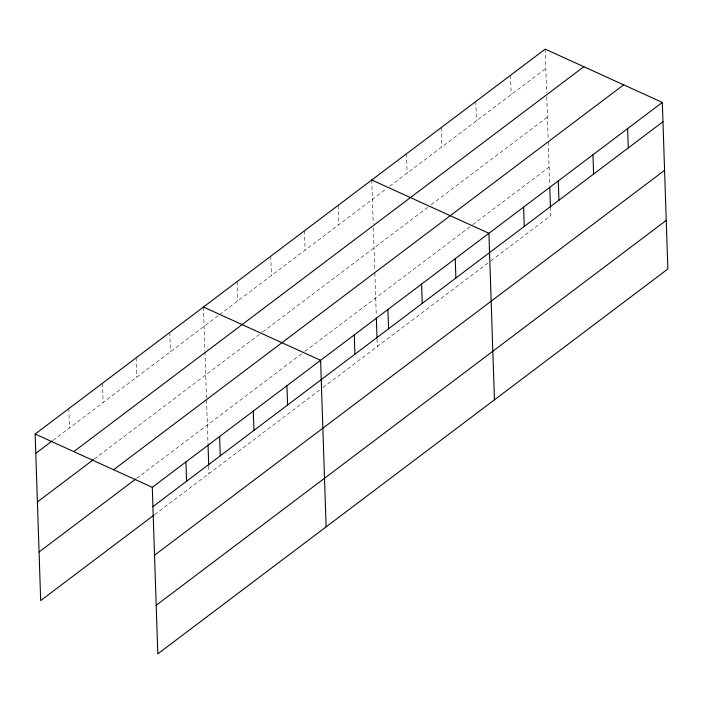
<?xml version="1.0" encoding="UTF-8"?>
<svg xmlns="http://www.w3.org/2000/svg" width="703" height="703" viewBox="0 0 703 703"><rect width="100%" height="100%" fill="white"/><g stroke="black" fill="none" stroke-linecap="round" stroke-linejoin="round"><path stroke-width="0.53" stroke-dasharray="3.52 2.64" d="M53.05 440.324L218.774 315.26M219.644 314.601L386.29 188.843M389.761 186.225L545.827 68.446M94.369 458.945L261.824 332.581M262.685 331.93L427.784 207.332M431.255 204.714L547.444 117.032M136.602 478.392L304.048 352.027M304.909 351.377L471.933 225.329M472.803 224.679L549.105 167.094M154.607 514.605L319.47 390.191M322.923 387.581L490.017 261.481M490.887 260.831L550.713 215.68L550.467 208.29M545.194 49.131L546.635 92.743M546.776 96.961L548.199 139.888M548.27 142.068L549.702 185.047M510.51 75.3L511.151 94.615M475.826 101.478L476.467 120.793M441.141 127.647L441.783 146.962M406.457 153.825L407.099 173.14M371.773 179.994L373.223 223.607M373.363 227.834L374.787 270.752M374.857 272.931L376.29 315.919M377.054 339.154L377.3 346.544M338.117 205.399L338.758 224.714M304.452 230.804L305.093 250.119M270.787 256.208L271.428 275.523M237.122 281.613L237.763 300.928M203.466 307.018L204.907 350.621M204.942 351.676L206.471 397.775M206.55 399.945L208.009 443.988M208.747 466.168L208.984 473.567M169.801 332.414L170.442 351.737M136.136 357.818L136.777 377.133M102.471 383.223L103.113 402.538M68.815 408.628L69.456 427.942"/><path stroke-width="1.05" d="M153.746 515.255L40.677 600.582L35.15 434.032L545.194 49.131L662.323 102.418L667.85 268.968L157.806 653.869L152.287 487.32L662.323 102.418M35.791 453.347L52.189 440.974M73.806 451.616L583.841 66.715M37.4 501.933L93.508 459.595M113.631 469.736L623.666 84.835M39.06 551.996L135.732 479.042M152.929 506.635L662.964 121.733M154.537 555.221L664.581 170.319M156.198 605.283L666.242 220.382M371.773 179.994L488.91 233.282L494.437 399.831M203.466 307.018L320.594 360.305L326.122 526.855M35.15 434.032L152.287 487.32M627.638 128.587L628.28 147.902M592.963 154.765L593.604 174.08M558.279 180.935L558.92 200.25M549.772 187.165L550.431 207.236M523.594 207.113L524.236 226.428M455.245 258.686L455.887 278.001M421.589 284.091L422.231 303.406M387.924 309.496L388.566 328.811M376.36 318.028L377.019 338.099M354.259 334.9L354.901 354.215M286.938 385.701L287.58 405.025M253.273 411.106L253.915 430.421M219.608 436.51L220.25 455.825M208.044 445.043L208.712 465.114M185.944 461.915L186.585 481.23"/></g></svg>
